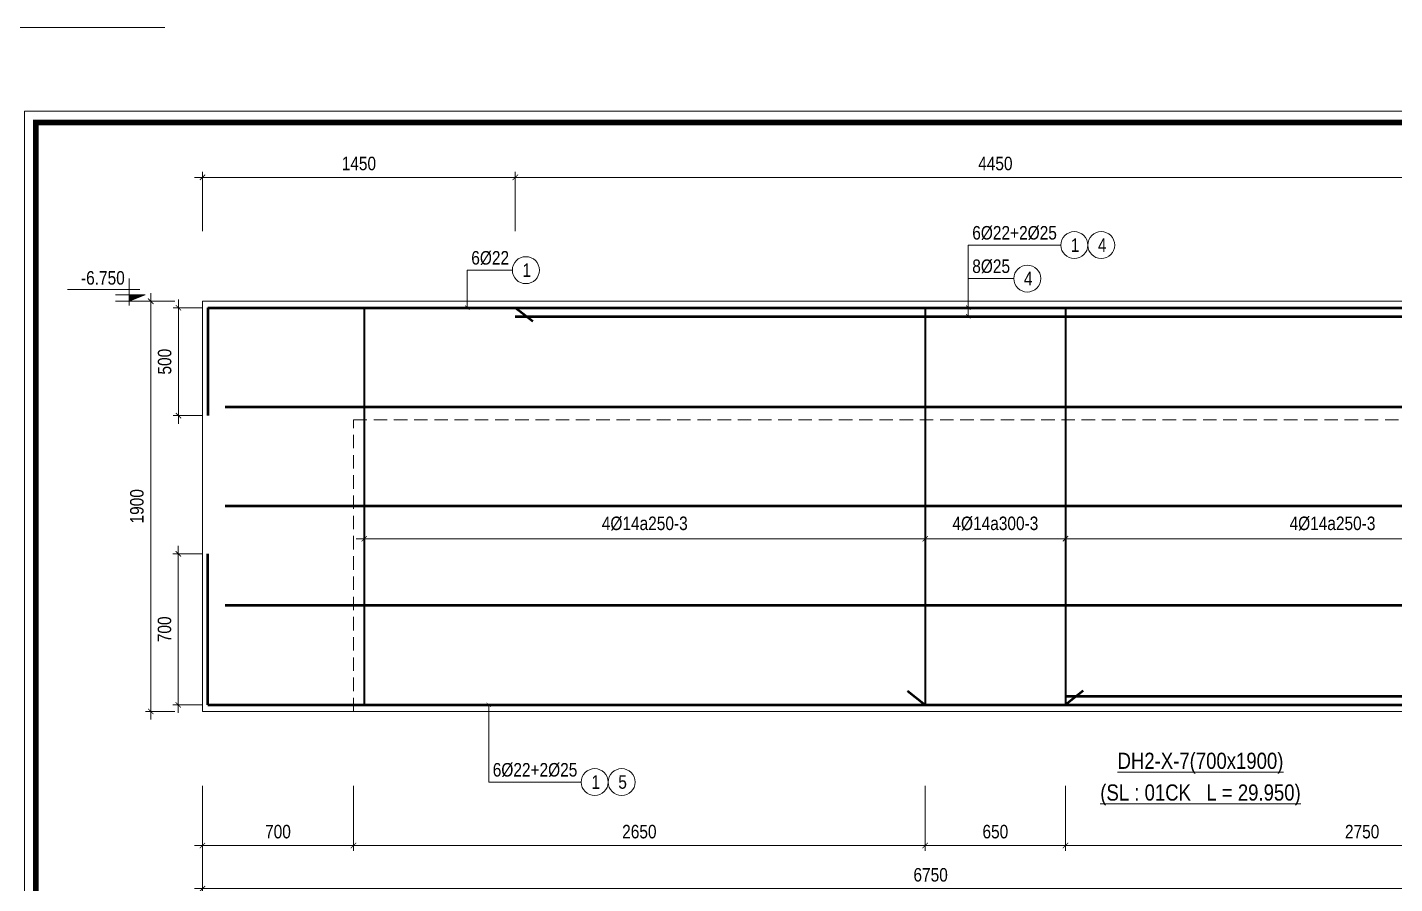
# Model space of a CAD drawing. Header units: millimetres. Extents: x 3014920 to 3563667, y -1638653 to -1356471.
# Drawn here: x 3128014 to 3134351, y -1589894 to -1585927 of the extents above; entities that cross this region are included whole.
import ezdxf
from ezdxf.enums import TextEntityAlignment as Align
from ezdxf.xclip import XClip

# ---------------------------------------------------------------- set-up
doc = ezdxf.new("R2010")
doc.units = ezdxf.units.MM
doc.header["$MEASUREMENT"] = 0
doc.header["$XCLIPFRAME"] = 0
doc.header["$PDMODE"] = 2
doc.linetypes.add('HIDDEN', pattern=[0.375, 0.25, -0.125])
doc.layers.get('0').update_dxf_attribs({"lineweight": 9})
doc.layers.get('Defpoints').update_dxf_attribs({"color": 10, "lineweight": 0})
for name, color, linetype, lineweight in [('CDAI', 21, 'Continuous', 40), ('CTHEP', 50, 'Continuous', 50), ('DBAO', 90, 'Continuous', 13), ('DGIONG', 130, 'Continuous', 13), ('HATCH', 154, 'Continuous', 9), ('KTH', 154, 'Continuous', 9), ('Net khuat', 8, 'HIDDEN', 13), ('TEXT', 7, 'Continuous', 15)]:
    doc.layers.add(name, color=color, linetype=linetype, lineweight=lineweight)
doc.styles.add('Star-HelCon', font='VHELVCN_0.TTF')
doc.styles.add('TTP-HelCon', font='VHELVCN_0.TTF')
doc.styles.add('VNI-HELVE-CONDENSE', font='VHELVCN_0.TTF')
doc.dimstyles.new('kc-25', dxfattribs={"dimtxt": 62.5, "dimasz": 20, "dimexe": 20, "dimexo": 50, "dimgap": 25, "dimtad": 3, "dimdec": 0, "dimzin": 0, "dimdsep": 46, "dimtxsty": 'VNI-HELVE-CONDENSE', "dimblk": 'DIM', "dimcen": 2.5, "dimclrd": 256, "dimclre": 154, "dimclrt": 7, "dimaunit": 1, "dimadec": 0, "dimazin": 0, "dimtfac": 1, "dimtdec": 0, "dimtix": 1, "dimtmove": 0, "dimatfit": 3, "dimldrblk": 'DOT', "dimfxl": 1, "dimtolj": 1, "dimtzin": 0, "dimarcsym": 0})
doc.dimstyles.new('TTP-25', dxfattribs={"dimscale": 25, "dimtxt": 2.5, "dimasz": 1, "dimexe": 1, "dimexo": 1, "dimgap": 0.09, "dimtad": 0, "dimdec": 4, "dimrnd": 1, "dimzin": 9, "dimdsep": 46, "dimtxsty": 'TTP-HelCon', "dimblk": 'ARCHTICK', "dimcen": 0.09, "dimdle": 1.5, "dimclrd": 256, "dimclre": 256, "dimclrt": 7, "dimadec": 0, "dimazin": 0, "dimtfac": 1, "dimtdec": 4, "dimtmove": 0, "dimatfit": 3, "dimldrblk": 'ARCHTICK', "dimfxl": 1, "dimtvp": 1, "dimtolj": 1, "dimtzin": 0, "dimarcsym": 0})

# ---------------------------------------------------------------- blocks, each defined once
blk = doc.blocks.new('_ArchTick')
at = {"color": 0, "linetype": 'ByBlock', "const_width": 0.15}
blk.add_lwpolyline([(-0.5, -0.5), (0.5, 0.5)], dxfattribs=at)
blk = doc.blocks.new('*D1225')
at = {"layer": 'Defpoints', "color": 0, "transparency": 16777216}
for p in [(10550, -775), (22800, -775), (10550, -1276)]:
    blk.add_point(p, dxfattribs=at)
at = {"layer": 'KTH', "lineweight": -2, "transparency": 16777216}
for p, q in [((10550, -800), (10550, -1301)), ((22800, -800), (22800, -1301)), ((22837.5, -1276), (10512.5, -1276))]:
    blk.add_line(p, q, dxfattribs=at)
at = {"layer": 'KTH', "lineweight": -2, "transparency": 16777216, "xscale": 25, "yscale": 25, "zscale": 25, "rotation": 180}
blk.add_blockref('_ArchTick', (10550, -1276), dxfattribs=at)
at = {"layer": 'KTH', "lineweight": -2, "transparency": 16777216, "xscale": 25, "yscale": 25, "zscale": 25}
blk.add_blockref('_ArchTick', (22800, -1276), dxfattribs=at)
at = {"layer": 'KTH', "color": 7, "transparency": 16777216, "insert": (16675, -1212.2), "char_height": 62.5, "attachment_point": 5, "style": 'TTP-HelCon'}
blk.add_mtext('\\A1;12250', dxfattribs=at)
blk = doc.blocks.new('*D208')
at = {"layer": 'Defpoints', "color": 0, "transparency": 16777216}
for p in [(-6935, -4274.3), (-185, -4274.3), (-6935, -4775.3)]:
    blk.add_point(p, dxfattribs=at)
at = {"layer": 'KTH', "lineweight": -2, "transparency": 16777216}
for p, q in [((-6935, -4299.3), (-6935, -4800.3)), ((-185, -4299.3), (-185, -4800.3)), ((-147.5, -4775.3), (-6972.5, -4775.3))]:
    blk.add_line(p, q, dxfattribs=at)
at = {"layer": 'KTH', "lineweight": -2, "transparency": 16777216, "xscale": 25, "yscale": 25, "zscale": 25, "rotation": 180}
blk.add_blockref('_ArchTick', (-6935, -4775.3), dxfattribs=at)
at = {"layer": 'KTH', "lineweight": -2, "transparency": 16777216, "xscale": 25, "yscale": 25, "zscale": 25}
blk.add_blockref('_ArchTick', (-185, -4775.3), dxfattribs=at)
at = {"layer": 'KTH', "color": 7, "transparency": 16777216, "insert": (-3560, -4711.5), "char_height": 62.5, "attachment_point": 5, "style": 'TTP-HelCon'}
blk.add_mtext('\\A1;6750', dxfattribs=at)
blk = doc.blocks.new('*D209')
at = {"layer": 'Defpoints', "color": 0, "transparency": 16777216}
for p in [(-5485, -1479.9), (-5485, -1753.9), (-1035, -1753.9)]:
    blk.add_point(p, dxfattribs=at)
at = {"layer": 'KTH', "lineweight": -2, "transparency": 16777216}
for p, q in [((-5485, -1728.9), (-5485, -1454.9)), ((-1035, -1728.9), (-1035, -1454.9)), ((-997.5, -1479.9), (-5522.5, -1479.9))]:
    blk.add_line(p, q, dxfattribs=at)
at = {"layer": 'KTH', "lineweight": -2, "transparency": 16777216, "xscale": 25, "yscale": 25, "zscale": 25, "rotation": 180}
blk.add_blockref('_ArchTick', (-5485, -1479.9), dxfattribs=at)
at = {"layer": 'KTH', "lineweight": -2, "transparency": 16777216, "xscale": 25, "yscale": 25, "zscale": 25}
blk.add_blockref('_ArchTick', (-1035, -1479.9), dxfattribs=at)
at = {"layer": 'KTH', "color": 7, "transparency": 16777216, "insert": (-3260, -1416.1), "char_height": 62.5, "attachment_point": 5, "style": 'TTP-HelCon'}
blk.add_mtext('\\A1;4450', dxfattribs=at)
blk = doc.blocks.new('*D210')
at = {"layer": 'Defpoints', "color": 0, "transparency": 16777216}
for p in [(-6935, -1479.9), (-6935, -1753.9), (-5485, -1753.9)]:
    blk.add_point(p, dxfattribs=at)
at = {"layer": 'KTH', "lineweight": -2, "transparency": 16777216}
for p, q in [((-6935, -1728.9), (-6935, -1454.9)), ((-5485, -1728.9), (-5485, -1454.9)), ((-5447.5, -1479.9), (-6972.5, -1479.9))]:
    blk.add_line(p, q, dxfattribs=at)
at = {"layer": 'KTH', "lineweight": -2, "transparency": 16777216, "xscale": 25, "yscale": 25, "zscale": 25, "rotation": 180}
blk.add_blockref('_ArchTick', (-6935, -1479.9), dxfattribs=at)
at = {"layer": 'KTH', "lineweight": -2, "transparency": 16777216, "xscale": 25, "yscale": 25, "zscale": 25}
blk.add_blockref('_ArchTick', (-5485, -1479.9), dxfattribs=at)
at = {"layer": 'KTH', "color": 7, "transparency": 16777216, "insert": (-6210, -1416.1), "char_height": 62.5, "attachment_point": 5, "style": 'TTP-HelCon'}
blk.add_mtext('\\A1;1450', dxfattribs=at)
blk = doc.blocks.new('*D211')
at = {"layer": 'Defpoints', "color": 0, "transparency": 16777216}
for p in [(-3585, -4274.3), (-2935, -4274.3), (-2935, -4575.4)]:
    blk.add_point(p, dxfattribs=at)
at = {"layer": 'KTH', "lineweight": -2, "transparency": 16777216}
for p, q in [((-3585, -4299.3), (-3585, -4600.4)), ((-2935, -4299.3), (-2935, -4600.4)), ((-3622.5, -4575.4), (-2897.5, -4575.4))]:
    blk.add_line(p, q, dxfattribs=at)
at = {"layer": 'KTH', "lineweight": -2, "transparency": 16777216, "xscale": 25, "yscale": 25, "zscale": 25, "rotation": 180}
blk.add_blockref('_ArchTick', (-3585, -4575.4), dxfattribs=at)
at = {"layer": 'KTH', "lineweight": -2, "transparency": 16777216, "xscale": 25, "yscale": 25, "zscale": 25}
blk.add_blockref('_ArchTick', (-2935, -4575.4), dxfattribs=at)
at = {"layer": 'KTH', "color": 7, "transparency": 16777216, "insert": (-3260, -4511.5), "char_height": 62.5, "attachment_point": 5, "style": 'TTP-HelCon'}
blk.add_mtext('\\A1;650', dxfattribs=at)
blk = doc.blocks.new('*D212')
at = {"layer": 'Defpoints', "color": 0, "transparency": 16777216}
for p in [(-6185, -2656.8), (-3585, -2656.8), (-3585, -3153.9)]:
    blk.add_point(p, dxfattribs=at)
at = {"layer": 'KTH', "lineweight": -2, "transparency": 16777216}
for p, q in [((-6185, -2681.8), (-6185, -3178.9)), ((-3585, -2681.8), (-3585, -3178.9)), ((-6222.5, -3153.9), (-3547.5, -3153.9))]:
    blk.add_line(p, q, dxfattribs=at)
at = {"layer": 'KTH', "lineweight": -2, "transparency": 16777216, "xscale": 25, "yscale": 25, "zscale": 25, "rotation": 180}
blk.add_blockref('_ArchTick', (-6185, -3153.9), dxfattribs=at)
at = {"layer": 'KTH', "lineweight": -2, "transparency": 16777216, "xscale": 25, "yscale": 25, "zscale": 25}
blk.add_blockref('_ArchTick', (-3585, -3153.9), dxfattribs=at)
at = {"layer": 'KTH', "color": 7, "transparency": 16777216, "insert": (-4885, -3084), "char_height": 62.5, "attachment_point": 5, "style": 'TTP-HelCon'}
blk.add_mtext('\\A1;4Þ14a250-3', dxfattribs=at)
blk = doc.blocks.new('*D213')
at = {"layer": 'Defpoints', "color": 0, "transparency": 16777216}
for p in [(-3585, -2656.8), (-2935, -2656.8), (-2935, -3153.9)]:
    blk.add_point(p, dxfattribs=at)
at = {"layer": 'KTH', "lineweight": -2, "transparency": 16777216}
for p, q in [((-3585, -2681.8), (-3585, -3178.9)), ((-2935, -2681.8), (-2935, -3178.9)), ((-3622.5, -3153.9), (-2897.5, -3153.9))]:
    blk.add_line(p, q, dxfattribs=at)
at = {"layer": 'KTH', "lineweight": -2, "transparency": 16777216, "xscale": 25, "yscale": 25, "zscale": 25, "rotation": 180}
blk.add_blockref('_ArchTick', (-3585, -3153.9), dxfattribs=at)
at = {"layer": 'KTH', "lineweight": -2, "transparency": 16777216, "xscale": 25, "yscale": 25, "zscale": 25}
blk.add_blockref('_ArchTick', (-2935, -3153.9), dxfattribs=at)
at = {"layer": 'KTH', "color": 7, "transparency": 16777216, "insert": (-3260, -3084), "char_height": 62.5, "attachment_point": 5, "style": 'TTP-HelCon'}
blk.add_mtext('\\A1;4Þ14a300-3', dxfattribs=at)
blk = doc.blocks.new('DIM')
h = blk.add_hatch(color=1)
h.paths.add_polyline_path([(0.49, 0.29, 1), (0.29, 0.49), (-0.19, 0), (0.19, 0)])
h.paths.add_polyline_path([(0.19, 0), (-0.19, 0), (-0.49, -0.29, 1), (-0.29, -0.49)])
at = {"color": 9}
for p, q in [((-0.19, 0), (-1.5, 0)), ((0.19, 0), (1.5, 0))]:
    blk.add_line(p, q, dxfattribs=at)
at = {"color": 1}
for p, q in [((-0.49, -0.29), (0.29, 0.49)), ((-0.29, -0.49), (0.49, 0.29)), ((-0.19, 0), (0.19, 0))]:
    blk.add_line(p, q, dxfattribs=at)
blk.add_arc((-0.39, -0.39), 0.138, 135, 315, dxfattribs=at)
blk = doc.blocks.new('*D216')
at = {"layer": 'Defpoints', "color": 0, "transparency": 16777216}
for p in [(-7038.7, -2053.9), (-7174.7, -3953.9), (-7038.7, -3953.9)]:
    blk.add_point(p, dxfattribs=at)
at = {"layer": 'KTH', "lineweight": -2, "transparency": 16777216}
for p, q in [((-7174.7, -2016.4), (-7174.7, -3991.4)), ((-7063.7, -2053.9), (-7199.7, -2053.9)), ((-7063.7, -3953.9), (-7199.7, -3953.9))]:
    blk.add_line(p, q, dxfattribs=at)
at = {"layer": 'KTH', "lineweight": -2, "transparency": 16777216, "xscale": 25, "yscale": 25, "zscale": 25}
for p, rotation in [((-7174.7, -2053.9), 90), ((-7174.7, -3953.9), 270)]:
    blk.add_blockref('_ArchTick', p, dxfattribs=dict(at, rotation=rotation))
at = {"layer": 'KTH', "color": 7, "transparency": 16777216, "insert": (-7238.6, -3003.9), "char_height": 62.5, "attachment_point": 5, "rotation": 90, "style": 'TTP-HelCon'}
blk.add_mtext('\\A1;1900', dxfattribs=at)
blk = doc.blocks.new('CODE')
at = {"layer": 'DBAO'}
for p, q in [((-62.5, -20), (-62.5, 105)), ((-62.5, 0), (-137.5, 30)), ((-137.5, 30), (0, 30)), ((-137.5, 0), (0, 0)), ((-112.5, 55), (223.6, 55))]:
    blk.add_line(p, q, dxfattribs=at)
at = {"layer": 'HATCH', "color": 1}
blk.add_solid([(-62.5, 0), (-137.5, 30), (-62.5, 30)], dxfattribs=at)
blk = doc.blocks.new('*D225')
at = {"layer": 'Defpoints', "color": 0, "transparency": 16777216}
for p in [(-6235, -4274.3), (-3585, -4274.3), (-6235, -4575.4)]:
    blk.add_point(p, dxfattribs=at)
at = {"layer": 'KTH', "lineweight": -2, "transparency": 16777216}
for p, q in [((-6235, -4299.3), (-6235, -4600.4)), ((-3585, -4299.3), (-3585, -4600.4)), ((-3547.5, -4575.4), (-6272.5, -4575.4))]:
    blk.add_line(p, q, dxfattribs=at)
at = {"layer": 'KTH', "lineweight": -2, "transparency": 16777216, "xscale": 25, "yscale": 25, "zscale": 25, "rotation": 180}
blk.add_blockref('_ArchTick', (-6235, -4575.4), dxfattribs=at)
at = {"layer": 'KTH', "lineweight": -2, "transparency": 16777216, "xscale": 25, "yscale": 25, "zscale": 25}
blk.add_blockref('_ArchTick', (-3585, -4575.4), dxfattribs=at)
at = {"layer": 'KTH', "color": 7, "transparency": 16777216, "insert": (-4910, -4511.5), "char_height": 62.5, "attachment_point": 5, "style": 'TTP-HelCon'}
blk.add_mtext('\\A1;2650', dxfattribs=at)
blk = doc.blocks.new('*D234')
at = {"layer": 'Defpoints', "color": 0, "transparency": 16777216}
for p in [(-6935, -4274.3), (-6235, -4274.3), (-6235, -4575.4)]:
    blk.add_point(p, dxfattribs=at)
at = {"layer": 'KTH', "lineweight": -2, "transparency": 16777216}
for p, q in [((-6935, -4299.3), (-6935, -4600.4)), ((-6235, -4299.3), (-6235, -4600.4)), ((-6972.5, -4575.4), (-6197.5, -4575.4))]:
    blk.add_line(p, q, dxfattribs=at)
at = {"layer": 'KTH', "lineweight": -2, "transparency": 16777216, "xscale": 25, "yscale": 25, "zscale": 25, "rotation": 180}
blk.add_blockref('_ArchTick', (-6935, -4575.4), dxfattribs=at)
at = {"layer": 'KTH', "lineweight": -2, "transparency": 16777216, "xscale": 25, "yscale": 25, "zscale": 25}
blk.add_blockref('_ArchTick', (-6235, -4575.4), dxfattribs=at)
at = {"layer": 'KTH', "color": 7, "transparency": 16777216, "insert": (-6585, -4511.5), "char_height": 62.5, "attachment_point": 5, "style": 'TTP-HelCon'}
blk.add_mtext('\\A1;700', dxfattribs=at)
blk = doc.blocks.new('*D235')
at = {"layer": 'Defpoints', "color": 0, "transparency": 16777216}
for p in [(-7046.2, -2083.9), (-6909.3, -2083.9), (-6909.3, -2583.9)]:
    blk.add_point(p, dxfattribs=at)
at = {"layer": 'KTH', "lineweight": -2, "transparency": 16777216}
for p, q in [((-6934.3, -2083.9), (-7071.2, -2083.9)), ((-7046.2, -2621.4), (-7046.2, -2046.4)), ((-6934.3, -2583.9), (-7071.2, -2583.9))]:
    blk.add_line(p, q, dxfattribs=at)
at = {"layer": 'KTH', "lineweight": -2, "transparency": 16777216, "xscale": 25, "yscale": 25, "zscale": 25}
for p, rotation in [((-7046.2, -2083.9), 90), ((-7046.2, -2583.9), 270)]:
    blk.add_blockref('_ArchTick', p, dxfattribs=dict(at, rotation=rotation))
at = {"layer": 'KTH', "color": 7, "transparency": 16777216, "insert": (-7110, -2333.9), "char_height": 62.5, "attachment_point": 5, "rotation": 90, "style": 'TTP-HelCon'}
blk.add_mtext('\\A1;500', dxfattribs=at)
blk = doc.blocks.new('*D236')
at = {"layer": 'Defpoints', "color": 0, "transparency": 16777216}
for p in [(-6910.5, -3223.9), (-7046.9, -3923.9), (-6910.5, -3923.9)]:
    blk.add_point(p, dxfattribs=at)
at = {"layer": 'KTH', "lineweight": -2, "transparency": 16777216}
for p, q in [((-6935.5, -3223.9), (-7071.9, -3223.9)), ((-7046.9, -3186.4), (-7046.9, -3961.4)), ((-6935.5, -3923.9), (-7071.9, -3923.9))]:
    blk.add_line(p, q, dxfattribs=at)
at = {"layer": 'KTH', "lineweight": -2, "transparency": 16777216, "xscale": 25, "yscale": 25, "zscale": 25}
for p, rotation in [((-7046.9, -3223.9), 90), ((-7046.9, -3923.9), 270)]:
    blk.add_blockref('_ArchTick', p, dxfattribs=dict(at, rotation=rotation))
at = {"layer": 'KTH', "color": 7, "transparency": 16777216, "insert": (-7110.7, -3573.9), "char_height": 62.5, "attachment_point": 5, "rotation": 90, "style": 'TTP-HelCon'}
blk.add_mtext('\\A1;700', dxfattribs=at)
blk = doc.blocks.new('*D200')
at = {"layer": 'Defpoints', "color": 0, "transparency": 16777216}
for p in [(-2935, -4274.3), (-185, -4274.3), (-185, -4575.4)]:
    blk.add_point(p, dxfattribs=at)
at = {"layer": 'KTH', "lineweight": -2, "transparency": 16777216}
for p, q in [((-2935, -4299.3), (-2935, -4600.4)), ((-185, -4299.3), (-185, -4600.4)), ((-2972.5, -4575.4), (-147.5, -4575.4))]:
    blk.add_line(p, q, dxfattribs=at)
at = {"layer": 'KTH', "lineweight": -2, "transparency": 16777216, "xscale": 25, "yscale": 25, "zscale": 25, "rotation": 180}
blk.add_blockref('_ArchTick', (-2935, -4575.4), dxfattribs=at)
at = {"layer": 'KTH', "lineweight": -2, "transparency": 16777216, "xscale": 25, "yscale": 25, "zscale": 25}
blk.add_blockref('_ArchTick', (-185, -4575.4), dxfattribs=at)
at = {"layer": 'KTH', "color": 7, "transparency": 16777216, "insert": (-1560, -4511.5), "char_height": 62.5, "attachment_point": 5, "style": 'TTP-HelCon'}
blk.add_mtext('\\A1;2750', dxfattribs=at)
blk = doc.blocks.new('*D201')
at = {"layer": 'Defpoints', "color": 0, "transparency": 16777216}
for p in [(-2935, -2656.8), (-460, -2656.8), (-2935, -3153.9)]:
    blk.add_point(p, dxfattribs=at)
at = {"layer": 'KTH', "lineweight": -2, "transparency": 16777216}
for p, q in [((-2935, -2681.8), (-2935, -3178.9)), ((-460, -2681.8), (-460, -3178.9)), ((-422.5, -3153.9), (-2972.5, -3153.9))]:
    blk.add_line(p, q, dxfattribs=at)
at = {"layer": 'KTH', "lineweight": -2, "transparency": 16777216, "xscale": 25, "yscale": 25, "zscale": 25, "rotation": 180}
blk.add_blockref('_ArchTick', (-2935, -3153.9), dxfattribs=at)
at = {"layer": 'KTH', "lineweight": -2, "transparency": 16777216, "xscale": 25, "yscale": 25, "zscale": 25}
blk.add_blockref('_ArchTick', (-460, -3153.9), dxfattribs=at)
at = {"layer": 'KTH', "color": 7, "transparency": 16777216, "insert": (-1697.5, -3084), "char_height": 62.5, "attachment_point": 5, "style": 'TTP-HelCon'}
blk.add_mtext('\\A1;4Þ14a250-3', dxfattribs=at)
blk = doc.blocks.new('CHG_XX_Khung ten')
blk.add_lwpolyline([(15, 579), (826, 579), (826, 15), (15, 15)], close=True)
at = {"color": 4, "linetype": 'Continuous', "const_width": 1}
blk.add_lwpolyline([(17, 577), (824, 577), (824, 17), (17, 17)], close=True, dxfattribs=at)
at = {"layer": 'Defpoints', "color": 1, "ltscale": 2}
blk.add_lwpolyline([(40.06, 594), (0, 594), (0, 554)], dxfattribs=at)
blk = doc.blocks.new('2X-6')
at = {"layer": 'CTHEP'}
blk.add_line((62408.63368, 325.00001), (-295.8093, 325), dxfattribs=at)
for points in [[(-320.00014, 595.00141), (-320.00014, 795), (62463.59072, 795)], [(-320.00014, -145), (62469.99431, -144.99999), (62469.99431, -144.99999)]]:
    blk.add_lwpolyline(points, dxfattribs=at)
at = {"layer": 'KTH'}
dim = blk.add_linear_dim(base=(10550.00361, -1276), p1=(22800.00181, -775), p2=(10550.00361, -775), dimstyle='TTP-25', override={"dimtmove": 1}, dxfattribs=at)
dim.commit()
dim.dimension.update_dxf_attribs({"geometry": '*D1225', "text_midpoint": (16675.00271, -1212.16666)})
blk = doc.blocks.new('2X')
at = {"layer": 'CDAI'}
for points in [[(-6185.03316, -2083.89199), (-6185.03316, -3923.89199)], [(-3585.03316, -2083.89199), (-3585.03316, -3923.89199)], [(-2935.03314, -2083.892), (-2935.03314, -3923.89199)]]:
    blk.add_lwpolyline(points, dxfattribs=at)
at = {"layer": 'CTHEP'}
for p, q in [((-6909.34311, -2083.89199), (-6909.34311, -2583.89199)), ((-5403.60726, -2148.41749), (-5485.03316, -2083.892)), ((22955.08097, -2543.89199), (-6829.84878, -2543.89199)), ((22955.08097, -3003.89199), (-6829.84878, -3003.89199)), ((-6910.49302, -3923.89199), (-6910.49302, -3223.89199)), ((22955.08097, -3463.89199), (-6829.84878, -3463.89199)), ((-3666.45905, -3859.3665), (-3585.03316, -3923.89199)), ((-2853.60725, -3859.3665), (-2935.03314, -3923.89199))]:
    blk.add_line(p, q, dxfattribs=at)
for points in [[(-6909.34311, -2083.89199), (22989.96849, -2083.892)], [(-5485.03316, -2123.89199), (-1035.03314, -2123.89199)], [(-6910.49302, -3923.89199), (22989.96849, -3923.89199)], [(-2935.03314, -3883.89199), (2664.96686, -3883.89199)]]:
    blk.add_lwpolyline(points, dxfattribs=at)
at = {"layer": 'DBAO', "linetype": 'Continuous'}
blk.add_line((-6935.03477, -2053.89199), (-285.03314, -2053.89199), dxfattribs=at)
at = {"layer": 'DBAO', "linetype": 'Continuous', "flags": 128}
blk.add_lwpolyline([(23014.96849, -2053.89199), (23014.96849, -3953.89199), (-6935.03477, -3953.89199), (-6935.03477, -2053.89199)], dxfattribs=at)
at = {"layer": 'DGIONG'}
for centre in [(-2894.2538, -1793.85066), (-2769.2538, -1793.85066), (-5435.99206, -1909.96466), (-3112.1433, -1948.83166), (-5116.77054, -4281.65669), (-4991.77054, -4281.65669)]:
    blk.add_circle(centre, 62.5, dxfattribs=at)
at = {"layer": 'Net khuat', "ltscale": 250}
for p, q in [((-6235.03316, -3953.89199), (-6235.03316, -2603.89199)), ((-6235.03316, -2603.89199), (-410.03314, -2603.89199))]:
    blk.add_line(p, q, dxfattribs=at)
at = {"layer": 'KTH', "linetype": 'Continuous', "xscale": -1}
blk.add_blockref('CODE', (-7337.22464, -2053.89199), dxfattribs=at)
at = {"layer": 'TEXT', "style": 'TTP-HelCon'}
for s, p in [('6Þ22+2Þ25', (-3367.06168, -1767.99772, 0)), ('6Þ22', (-5688.98029, -1884.11172, 0)), ('8Þ25', (-3367.06168, -1922.97872, 0)), ('6Þ22+2Þ25', (-5589.57842, -4255.80375, 0))]:
    blk.add_text(s, height=62.5, dxfattribs=at).set_placement(p)
at = {"layer": 'TEXT', "style": 'Star-HelCon'}
for s, p in [('1', (-2890.08713, -1793.85066)), ('4', (-2765.08713, -1793.85066)), ('1', (-5431.8254, -1909.96466)), ('4', (-3107.97663, -1948.83166)), ('1', (-5112.60387, -4281.65669)), ('5', (-4987.60387, -4281.65669))]:
    blk.add_text(s, height=62.5, dxfattribs=at).set_placement(p, align=Align.MIDDLE)
at = {"layer": 'TEXT', "style": 'TTP-HelCon'}
blk.add_text('-6.750', height=62.5, dxfattribs=at).set_placement((-7294.95797, -1976.897), align=Align.RIGHT)
at = {"layer": 'KTH'}
for base, p1, p2, picture, middle in [((-6935.03477, -1479.88739), (-5485.03316, -1753.89199), (-6935.03477, -1753.89199), '*D210', (-6210.03397, -1416.05405)), ((-5485.03316, -1479.88739), (-1035.03314, -1753.89199), (-5485.03316, -1753.89199), '*D209', (-3260.03315, -1416.05405)), ((-6935.03477, -4775.31549), (-185.03313, -4274.31549), (-6935.03477, -4274.31549), '*D208', (-3560.03395, -4711.48216)), ((-6235.03477, -4575.35976), (-6935.03477, -4274.31549), (-6235.03477, -4274.31549), '*D234', (-6585.03477, -4511.52642)), ((-2935.03314, -4575.35976), (-3585.03316, -4274.31549), (-2935.03314, -4274.31549), '*D211', (-3260.03315, -4511.52642)), ((-185.03313, -4575.35976), (-2935.03314, -4274.31549), (-185.03313, -4274.31549), '*D200', (-1560.03314, -4511.52642))]:
    dim = blk.add_linear_dim(base=base, p1=p1, p2=p2, dimstyle='TTP-25', override={"dimtmove": 1}, dxfattribs=at)
    dim.commit()
    dim.dimension.update_dxf_attribs({"geometry": picture, "text_midpoint": middle})
for base, p1, p2, angle, picture, middle in [((-7174.72464, -3953.89199), (-7038.72464, -2053.89199), (-7038.72464, -3953.89199), 90, '*D216', (-7238.55797, -3003.89199)), ((-6235.03477, -4575.35976), (-3585.03316, -4274.31549), (-6235.03477, -4274.31549), 180, '*D225', (-4910.03397, -4511.52642))]:
    dim = blk.add_linear_dim(base=base, p1=p1, p2=p2, angle=angle, dimstyle='TTP-25', override={"dimtmove": 1}, dxfattribs=at)
    dim.commit()
    dim.dimension.update_dxf_attribs({"geometry": picture, "text_midpoint": middle})
for p1, p2, distance, picture, middle in [((-6909.34311, -2583.89199), (-6909.34311, -2083.89199), 136.83095, '*D235', (-7110.00739, -2333.89199)), ((-6910.49302, -3223.89199), (-6910.49302, -3923.89199), -136.3762, '*D236', (-7110.70255, -3573.89199))]:
    dim = blk.add_aligned_dim(p1=p1, p2=p2, distance=distance, dimstyle='TTP-25', override={"dimtmove": 1}, dxfattribs=at)
    dim.commit()
    dim.dimension.update_dxf_attribs({"geometry": picture, "text_midpoint": middle})
for base, p1, p2, text, picture, middle in [((-3585.03316, -3153.892), (-6185.03316, -2656.75533), (-3585.03316, -2656.75533), '4Þ14a250-3', '*D212', (-4885.03316, -3083.97533)), ((-2935.03314, -3153.892), (-3585.03316, -2656.75533), (-2935.03314, -2656.75533), '4Þ14a300-3', '*D213', (-3260.03315, -3083.97533))]:
    dim = blk.add_linear_dim(base=base, p1=p1, p2=p2, text=text, dimstyle='TTP-25', override={"dimtmove": 1}, dxfattribs=at)
    dim.commit()
    dim.dimension.update_dxf_attribs({"geometry": picture, "text_midpoint": middle})
dim = blk.add_linear_dim(base=(-2935.03314, -3153.892), p1=(-460.03314, -2656.75533), p2=(-2935.03314, -2656.75533), angle=180, text='4Þ14a250-3', dimstyle='TTP-25', override={"dimtmove": 1}, dxfattribs=at)
dim.commit()
dim.dimension.update_dxf_attribs({"geometry": '*D201', "text_midpoint": (-1697.53314, -3083.97533)})
at = {"layer": 'DGIONG'}
for points in [[(-3385.5735, -2083.892), (-3385.57371, -1793.85066), (-2956.7538, -1793.85066)], [(-5707.49206, -2083.89199), (-5707.49233, -1909.96466), (-5498.49206, -1909.96466)], [(-3385.57346, -2123.89199), (-3385.57371, -1948.83166), (-3174.6433, -1948.83166)], [(-5608.09023, -3923.89199), (-5608.09045, -4281.65669), (-5179.27054, -4281.65669)]]:
    blk.add_leader(points, dimstyle='kc-25', override={"dimtad": 0, "dimldrblk": 'ArchTick', "dimfxl": 100, "dimarcsym": 1}, dxfattribs=at)

msp = doc.modelspace()

# ---------------------------------------------------------------- block references
at = {"layer": 'DBAO'}
ref = msp.add_blockref('2X-6', (3107138.93578, -1587969.15278), dxfattribs=at)
XClip(ref).set_block_clipping_path([(-1638.1832787527, -1721.8275090233), (16426.2046676348, 2389.9415)])
ref = msp.add_blockref('2X', (3135760.64936, -1585142.03962), dxfattribs=at)
XClip(ref).set_block_clipping_path([(-8365.9239890231, -5026.5506279939), (9552.8311936529, 310.2949242119)])

# ---------------------------------------------------------------- texts
at = {"layer": 'TEXT', "style": 'TTP-HelCon'}
for s, p in [('%%UDH2-X-7(700x1900)', (3133451.4513, -1589362.47878)), ('%%U(SL : 01CK   L = 29.950)', (3133451.4513, -1589509.37337))]:
    msp.add_text(s, height=75, dxfattribs=at).set_placement(p, align=Align.CENTER)

# ---------------------------------------------------------------- next in the draw order: block references
at = {"color": 5, "xscale": 25.92478421704392, "yscale": 25.92478421704392, "zscale": 25.92478421704392}
msp.add_blockref('CHG_XX_Khung ten', (3127612.34498, -1601326.46106), dxfattribs=at)

doc.saveas('drawing.dxf')
